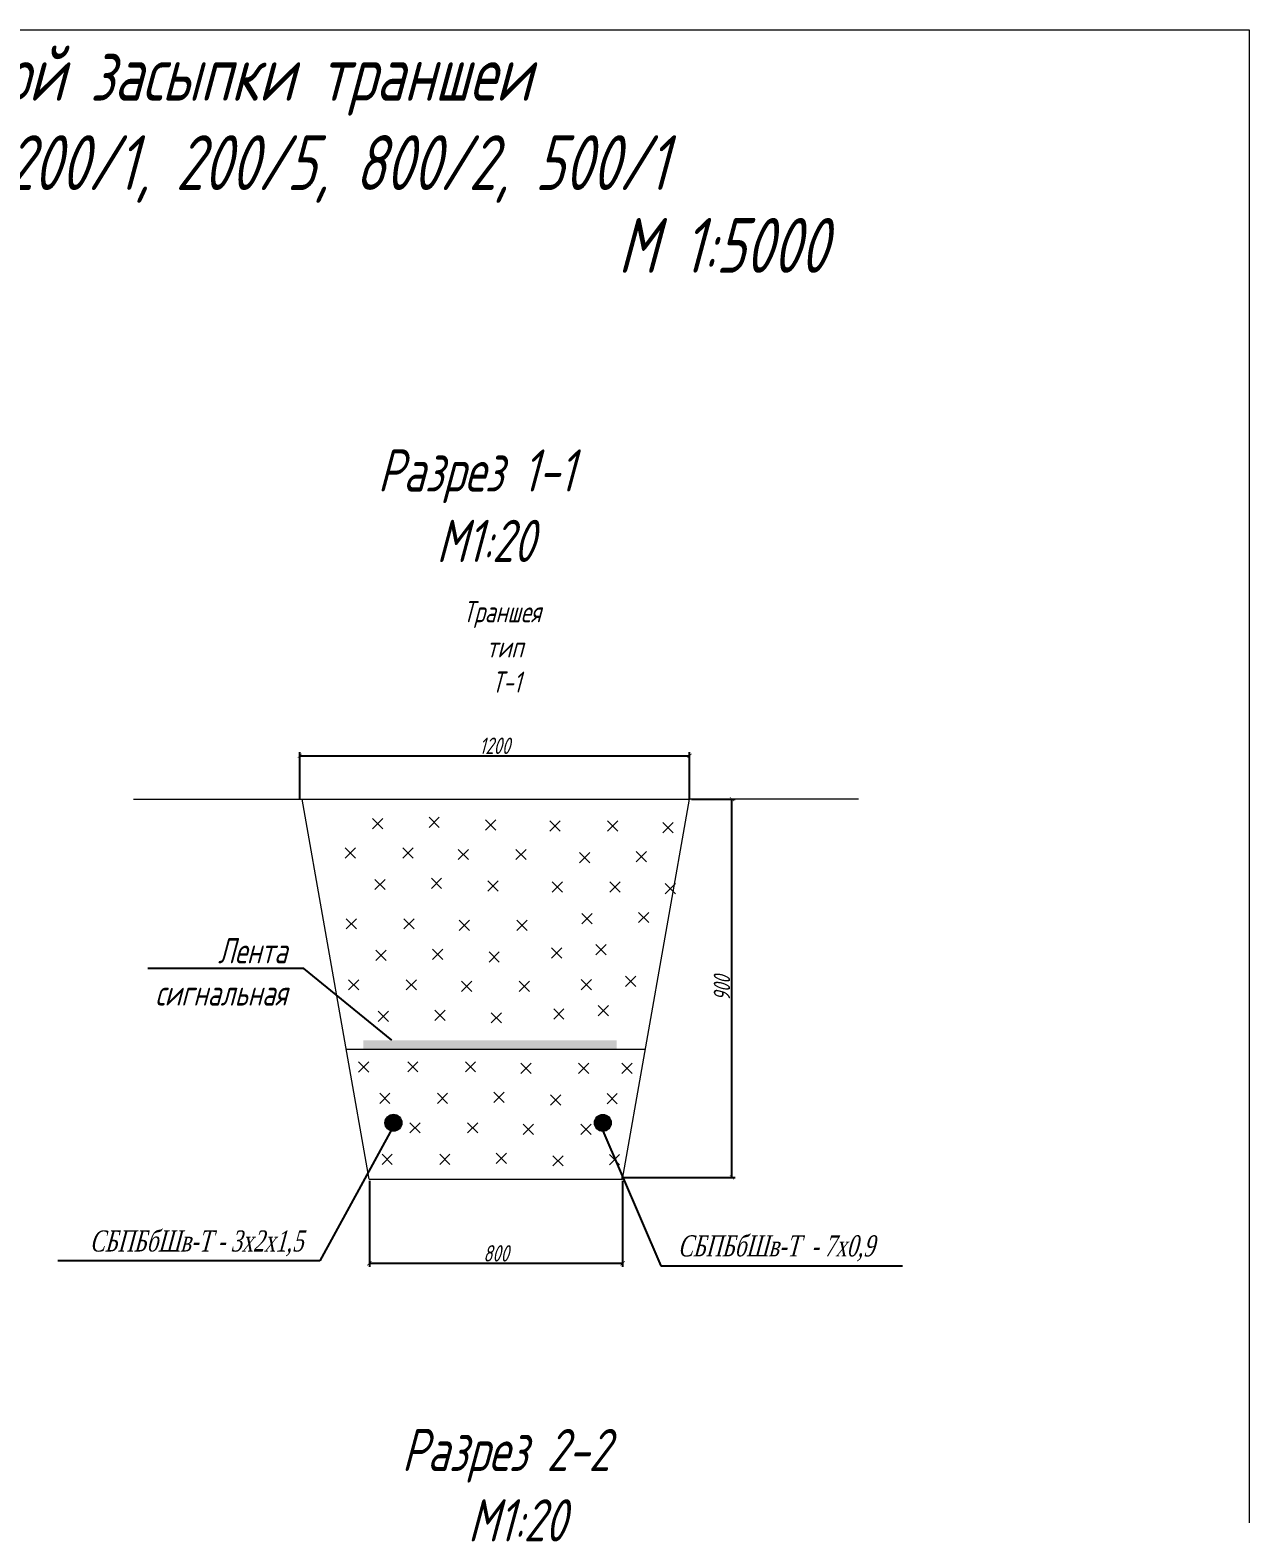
# Model space of a CAD drawing. Header units: millimetres. Extents: x 10081 to 14674, y 790 to 10644.
# Drawn here: x 13668 to 14113, y 1582 to 2123 of the extents above; entities that cross this region are included whole.
import ezdxf
from ezdxf import colors
from ezdxf.entities.mleader import LeaderData, LeaderLine
from ezdxf.enums import TextEntityAlignment as Align
from ezdxf.math import Vec2, Vec3

# ---------------------------------------------------------------- set-up
doc = ezdxf.new("R2010")
doc.units = ezdxf.units.MM
doc.layers.get('Defpoints').update_dxf_attribs({"color": 33})
for name, color, linetype, lineweight in [('Линия выноска', 137, 'Continuous', 20), ('Размерная', 4, 'Continuous', 25), ('Рамка толстая', 7, 'Continuous', 60), ('Строительный', 251, 'Continuous', 13), ('текст', 7, 'Continuous', 25), ('Элемент эл. схем', 7, 'Continuous', 35)]:
    doc.layers.add(name, color=color, linetype=linetype, lineweight=lineweight)
doc.styles.add('Simplex', font='simplex.shx', dxfattribs={"width": 0.7, "oblique": 15})
doc.dimstyles.new('Simplex', dxfattribs={"dimtxt": 2.5, "dimasz": 2.5, "dimexe": 1.25, "dimexo": 0.625, "dimtad": 1, "dimtxsty": 'Simplex', "dimcen": 2.5, "dimclrt": 2, "dimadec": 0, "dimazin": 0, "dimtfac": 1, "dimtmove": 0, "dimatfit": 3, "dimfxl": 1, "dimarcsym": 0})

# ---------------------------------------------------------------- blocks, each defined once
blk = doc.blocks.new('_ArchTick')
at = {"color": 0, "linetype": 'ByBlock', "const_width": 0.15}
blk.add_lwpolyline([(-0.5, -0.5), (0.5, 0.5)], dxfattribs=at)
blk = doc.blocks.new('*D107')
at = {"layer": 'Defpoints', "color": 0, "lineweight": 40, "transparency": 16777216}
for p in [(13909.12, 1842.59), (13924.52, 1842.59), (13883.63, 1704.6)]:
    blk.add_point(p, dxfattribs=at)
at = {"layer": 'Размерная', "color": 0, "lineweight": -2, "transparency": 16777216}
for p, q in [((13909.74, 1842.59), (13925.77, 1842.59)), ((13924.52, 1704.6), (13924.52, 1842.59)), ((13884.25, 1704.6), (13925.77, 1704.6))]:
    blk.add_line(p, q, dxfattribs=at)
at = {"layer": 'Размерная', "color": 0, "lineweight": -2, "transparency": 16777216, "xscale": 1.5, "yscale": 1.5, "zscale": 1.5}
for p, rotation in [((13924.52, 1842.59), 90), ((13924.52, 1704.6), 270)]:
    blk.add_blockref('_ArchTick', p, dxfattribs=dict(at, rotation=rotation))
at = {"layer": 'Размерная', "color": 2, "lineweight": 20, "transparency": 16777216, "insert": (13920.89, 1773.6), "char_height": 2, "attachment_point": 5, "rotation": 90, "style": 'Simplex'}
blk.add_mtext('{\\H3x;\\C256;900}', dxfattribs=at)
blk = doc.blocks.new('*D108')
at = {"layer": 'Defpoints', "color": 0, "lineweight": 40, "transparency": 16777216}
for p in [(13792.28, 1703.99), (13884.68, 1703.99), (13884.68, 1673.24)]:
    blk.add_point(p, dxfattribs=at)
at = {"layer": 'Размерная', "color": 0, "lineweight": -2, "transparency": 16777216}
for p, q in [((13792.28, 1703.37), (13792.28, 1671.99)), ((13884.68, 1703.37), (13884.68, 1671.99)), ((13792.28, 1673.24), (13884.68, 1673.24))]:
    blk.add_line(p, q, dxfattribs=at)
at = {"layer": 'Размерная', "color": 0, "lineweight": -2, "transparency": 16777216, "xscale": 1.5, "yscale": 1.5, "zscale": 1.5, "rotation": 180}
blk.add_blockref('_ArchTick', (13792.28, 1673.24), dxfattribs=at)
at = {"layer": 'Размерная', "color": 0, "lineweight": -2, "transparency": 16777216, "xscale": 1.5, "yscale": 1.5, "zscale": 1.5}
blk.add_blockref('_ArchTick', (13884.68, 1673.24), dxfattribs=at)
at = {"layer": 'Размерная', "color": 2, "lineweight": 20, "transparency": 16777216, "insert": (13838.48, 1676.87), "char_height": 2, "attachment_point": 5, "style": 'Simplex'}
blk.add_mtext('{\\H3x;\\C256;800}', dxfattribs=at)
blk = doc.blocks.new('_None')
blk = doc.blocks.new('*D114')
at = {"layer": 'Defpoints', "color": 0, "lineweight": 40, "transparency": 16777216}
for p in [(13909.09, 1858.4), (13766.89, 1841.72), (13909.09, 1841.71)]:
    blk.add_point(p, dxfattribs=at)
at = {"layer": 'Размерная', "color": 0, "lineweight": -2, "transparency": 16777216}
for p, q in [((13766.89, 1842.35), (13766.89, 1859.65)), ((13766.89, 1858.4), (13909.09, 1858.4)), ((13909.09, 1842.33), (13909.09, 1859.65))]:
    blk.add_line(p, q, dxfattribs=at)
at = {"layer": 'Размерная', "color": 0, "lineweight": -2, "transparency": 16777216, "xscale": 1.5, "yscale": 1.5, "zscale": 1.5, "rotation": 180}
blk.add_blockref('_ArchTick', (13766.89, 1858.4), dxfattribs=at)
at = {"layer": 'Размерная', "color": 0, "lineweight": -2, "transparency": 16777216, "xscale": 1.5, "yscale": 1.5, "zscale": 1.5}
blk.add_blockref('_ArchTick', (13909.09, 1858.4), dxfattribs=at)
at = {"layer": 'Размерная', "color": 2, "lineweight": 20, "transparency": 16777216, "insert": (13837.99, 1862.03), "char_height": 2, "attachment_point": 5, "style": 'Simplex'}
blk.add_mtext('{\\H3x;\\C256;1200}', dxfattribs=at)

msp = doc.modelspace()

# ---------------------------------------------------------------- hatches: boundary and pattern name
at = {"layer": 'Элемент эл. схем', "lineweight": 20, "true_color": 0x000000}
for points in [[(13882.47091, 1751.51733), (13882.47091, 1754.59733), (13790.07091, 1754.59733), (13790.07091, 1751.51733)], [(13804.14448, 1724.51122, 1), (13797.98448, 1724.51122, 1)], [(13880.51937, 1724.46132, 1), (13874.35937, 1724.46132, 1)]]:
    msp.add_hatch(color=18, dxfattribs=at).paths.add_polyline_path(points)

# ---------------------------------------------------------------- linework, layer by layer
at = {"layer": 'Рамка толстая', "color": 18, "lineweight": 20, "true_color": 0x000000}
for p, q in [((13144.63392, 2123.26936), (14113.25892, 2123.26936)), ((14113.25892, 2123.26936), (14113.25892, 790.14436))]:
    msp.add_line(p, q, dxfattribs=at)
at = {"layer": 'Строительный', "color": 18, "lineweight": 20, "true_color": 0x000000}
for p, q in [((13793.43679, 1835.53436), (13797.1788, 1831.79235)), ((13797.1788, 1835.53436), (13793.43679, 1831.79235)), ((13814.06671, 1835.93835), (13817.80872, 1832.19634)), ((13817.80872, 1835.93835), (13814.06671, 1832.19634)), ((13834.69169, 1834.97755), (13838.4337, 1831.23554)), ((13838.4337, 1834.97755), (13834.69169, 1831.23554)), ((13858.14006, 1834.6004), (13861.88207, 1830.85839)), ((13861.88207, 1834.6004), (13858.14006, 1830.85839)), ((13879.17452, 1834.6004), (13882.91653, 1830.85839)), ((13882.91653, 1834.6004), (13879.17452, 1830.85839)), ((13899.39497, 1834.04359), (13903.13698, 1830.30158)), ((13903.13698, 1834.04359), (13899.39497, 1830.30158)), ((13783.43407, 1824.79449), (13787.17607, 1821.05248)), ((13787.17607, 1824.79449), (13783.43407, 1821.05248)), ((13804.46852, 1824.79449), (13808.21053, 1821.05248)), ((13808.21053, 1824.79449), (13804.46852, 1821.05248)), ((13824.68897, 1824.23768), (13828.43098, 1820.49567)), ((13828.43098, 1824.23768), (13824.68897, 1820.49567)), ((13845.72342, 1824.23768), (13849.46543, 1820.49567)), ((13849.46543, 1824.23768), (13845.72342, 1820.49567)), ((13868.97116, 1823.09884), (13872.71317, 1819.35683)), ((13872.71317, 1823.09884), (13868.97116, 1819.35683)), ((13889.60108, 1823.50283), (13893.34309, 1819.76082)), ((13893.34309, 1823.50283), (13889.60108, 1819.76082)), ((13794.26516, 1813.29293), (13798.00717, 1809.55092)), ((13798.00717, 1813.29293), (13794.26516, 1809.55092)), ((13814.89508, 1813.69692), (13818.63709, 1809.95491)), ((13818.63709, 1813.69692), (13814.89508, 1809.95491)), ((13835.52006, 1812.73612), (13839.26207, 1808.99411)), ((13839.26207, 1812.73612), (13835.52006, 1808.99411)), ((13858.96844, 1812.35897), (13862.71045, 1808.61696)), ((13862.71045, 1812.35897), (13858.96844, 1808.61696)), ((13880.00289, 1812.35897), (13883.7449, 1808.61696)), ((13883.7449, 1812.35897), (13880.00289, 1808.61696)), ((13900.22334, 1811.80216), (13903.96535, 1808.06015)), ((13903.96535, 1811.80216), (13900.22334, 1808.06015)), ((13783.85075, 1798.95198), (13787.59276, 1795.20997)), ((13787.59276, 1798.95198), (13783.85075, 1795.20997)), ((13804.88521, 1798.95198), (13808.62721, 1795.20997)), ((13808.62721, 1798.95198), (13804.88521, 1795.20997)), ((13825.10565, 1798.39517), (13828.84766, 1794.65316)), ((13828.84766, 1798.39517), (13825.10565, 1794.65316)), ((13846.14011, 1798.39517), (13849.88212, 1794.65316)), ((13849.88212, 1798.39517), (13846.14011, 1794.65316)), ((13869.79953, 1800.85741), (13873.54154, 1797.1154)), ((13873.54154, 1800.85741), (13869.79953, 1797.1154)), ((13890.42946, 1801.2614), (13894.17146, 1797.51939)), ((13894.17146, 1801.2614), (13890.42946, 1797.51939)), ((13794.68185, 1787.45042), (13798.42386, 1783.70841)), ((13798.42386, 1787.45042), (13794.68185, 1783.70841)), ((13815.31177, 1787.85441), (13819.05378, 1784.1124)), ((13819.05378, 1787.85441), (13815.31177, 1784.1124)), ((13835.93675, 1786.89361), (13839.67876, 1783.1516)), ((13839.67876, 1786.89361), (13835.93675, 1783.1516)), ((13858.70671, 1788.28106), (13862.44872, 1784.53905)), ((13862.44872, 1788.28106), (13858.70671, 1784.53905)), ((13874.92949, 1789.52743), (13878.6715, 1785.78542)), ((13878.6715, 1789.52743), (13874.92949, 1785.78542)), ((13784.67912, 1776.71055), (13788.42113, 1772.96854)), ((13788.42113, 1776.71055), (13784.67912, 1772.96854)), ((13805.71358, 1776.71055), (13809.45559, 1772.96854)), ((13809.45559, 1776.71055), (13805.71358, 1772.96854)), ((13825.93402, 1776.15374), (13829.67603, 1772.41173)), ((13829.67603, 1776.15374), (13825.93402, 1772.41173)), ((13846.96848, 1776.15374), (13850.71049, 1772.41173)), ((13850.71049, 1776.15374), (13846.96848, 1772.41173)), ((13869.53781, 1776.7795), (13873.27982, 1773.03749)), ((13873.27982, 1776.7795), (13869.53781, 1773.03749)), ((13885.76059, 1778.02587), (13889.5026, 1774.28386)), ((13889.5026, 1778.02587), (13885.76059, 1774.28386)), ((13795.51022, 1765.20899), (13799.25223, 1761.46698)), ((13799.25223, 1765.20899), (13795.51022, 1761.46698)), ((13816.14014, 1765.61298), (13819.88215, 1761.87097)), ((13819.88215, 1765.61298), (13816.14014, 1761.87097)), ((13836.76512, 1764.65218), (13840.50713, 1760.91017)), ((13840.50713, 1764.65218), (13836.76512, 1760.91017)), ((13859.53508, 1766.03963), (13863.27709, 1762.29762)), ((13863.27709, 1766.03963), (13859.53508, 1762.29762)), ((13875.75786, 1767.286), (13879.49987, 1763.54399)), ((13879.49987, 1767.286), (13875.75786, 1763.54399)), ((13788.32466, 1746.7672), (13792.06667, 1743.02519)), ((13792.06667, 1746.7672), (13788.32466, 1743.02519)), ((13806.27802, 1746.78476), (13810.02003, 1743.04275)), ((13810.02003, 1746.78476), (13806.27802, 1743.04275)), ((13827.31248, 1746.78476), (13831.05449, 1743.04275)), ((13831.05449, 1746.78476), (13827.31248, 1743.04275)), ((13847.53293, 1746.22795), (13851.27493, 1742.48595)), ((13851.27493, 1746.22795), (13847.53293, 1742.48595)), ((13868.56738, 1746.22795), (13872.30939, 1742.48595)), ((13872.30939, 1746.22795), (13868.56738, 1742.48595)), ((13884.42473, 1746.25119), (13888.16674, 1742.50918)), ((13888.16674, 1746.25119), (13884.42473, 1742.50918)), ((13796.07466, 1735.2832), (13799.81667, 1731.54119)), ((13799.81667, 1735.2832), (13796.07466, 1731.54119)), ((13817.10912, 1735.2832), (13820.85113, 1731.54119)), ((13820.85113, 1735.2832), (13817.10912, 1731.54119)), ((13837.73904, 1735.68719), (13841.48105, 1731.94518)), ((13841.48105, 1735.68719), (13837.73904, 1731.94518)), ((13858.36402, 1734.72639), (13862.10603, 1730.98439)), ((13862.10603, 1734.72639), (13858.36402, 1730.98439)), ((13878.99394, 1735.13039), (13882.73595, 1731.38838)), ((13882.73595, 1735.13039), (13878.99394, 1731.38838)), ((13807.1064, 1724.54333), (13810.84841, 1720.80132)), ((13810.84841, 1724.54333), (13807.1064, 1720.80132)), ((13828.14085, 1724.54333), (13831.88286, 1720.80132)), ((13831.88286, 1724.54333), (13828.14085, 1720.80132)), ((13848.3613, 1723.98652), (13852.10331, 1720.24451)), ((13852.10331, 1723.98652), (13848.3613, 1720.24451)), ((13869.39575, 1723.98652), (13873.13776, 1720.24451)), ((13873.13776, 1723.98652), (13869.39575, 1720.24451)), ((13796.90304, 1713.04177), (13800.64505, 1709.29976)), ((13800.64505, 1713.04177), (13796.90304, 1709.29976)), ((13817.93749, 1713.04177), (13821.6795, 1709.29976)), ((13821.6795, 1713.04177), (13817.93749, 1709.29976)), ((13838.56741, 1713.44576), (13842.30942, 1709.70375)), ((13842.30942, 1713.44576), (13838.56741, 1709.70375)), ((13859.1924, 1712.48496), (13862.9344, 1708.74296)), ((13862.9344, 1712.48496), (13859.1924, 1708.74296)), ((13879.82232, 1712.88896), (13883.56433, 1709.14695)), ((13883.56433, 1712.88896), (13879.82232, 1709.14695))]:
    msp.add_line(p, q, dxfattribs=at)
at = {"layer": 'Элемент эл. схем', "color": 18, "lineweight": 20, "true_color": 0x000000}
for p, q in [((13706.23824, 1842.59211), (13909.11608, 1842.59211)), ((13792.27716, 1703.99211), (13767.83824, 1842.59211)), ((13884.67716, 1703.99211), (13909.11608, 1842.59211)), ((13970.71608, 1842.59211), (13909.11608, 1842.59211)), ((13783.99215, 1751.41773), (13893.0099, 1751.3885)), ((13792.27716, 1703.99211), (13884.67716, 1703.99211))]:
    msp.add_line(p, q, dxfattribs=at)
for centre in [(13801.06448, 1724.51122), (13877.43937, 1724.46132)]:
    msp.add_circle(centre, 3.08, dxfattribs=at)

# ---------------------------------------------------------------- texts
at = {"layer": 'текст', "color": 18, "lineweight": 20, "true_color": 0x000000, "style": 'Simplex', "oblique": 15, "width": 0.7}
for s, p in [('Исполнительная схема обратной засыпки траншеи', (13617.09001, 2097.33926)), (' от зд. 1172/8 к зд.200/1, 200/5, 800/2, 500/1', (13689.69123, 2064.76769)), ('М 1:5000', (13921.09211, 2034.58217))]:
    msp.add_text(s, height=20, dxfattribs=at).set_placement(p, align=Align.CENTER)
at = {"layer": 'текст', "color": 18, "lineweight": 20, "true_color": 0x000000, "attachment_point": 1, "style": 'Simplex'}
for s, width, insert, char_height in [('\\pi36.468;Разрез 1-1\\P\\pi57.908;М1:20', 162.276621, (13758.831, 1970.15127), 15.4), ('\\pi-3.6664;Траншея\\P\\pi4.951;тип \\P\\pi6.8981;Т-1', 25.8694283, (13830.09403, 1914.78504), 7.7), ('\\pi29.625;Разрез 2-2\\P\\pi53.751;М1:20', 153.9629771, (13774.46586, 1612.84621), 15.4)]:
    msp.add_mtext_dynamic_manual_height_columns(s, width=width, gutter_width=12.5, heights=[0], dxfattribs=dict(at, insert=insert, char_height=char_height))

# ---------------------------------------------------------------- dimensions: what is measured, and where the dimension line sits
at = {"layer": 'Размерная', "color": 18, "lineweight": 20, "true_color": 0x000000}
for base, p1, p2, text, override, picture, middle in [((13909.0937, 1858.40471), (13766.89295, 1841.72367), (13909.0937, 1841.70587), '{\\H3x;\\C256;1200}', {"dimtxt": 2, "dimasz": 1.5, "dimlfac": 20, "dimrnd": 1, "dimtxsty": 'Simplex', "dimblk1": 'ArchTick', "dimblk2": 'ArchTick', "dimsah": 1}, '*D114', (13837.99332, 1862.02971)), ((13884.67716, 1673.24472), (13792.27716, 1703.99211), (13884.67716, 1703.99211), '{\\H3x;\\C256;800}', {"dimtxt": 2, "dimasz": 1.5, "dimlfac": 20, "dimrnd": 1, "dimblk1": 'ArchTick', "dimblk2": 'ArchTick', "dimsah": 1}, '*D108', (13838.47716, 1676.86972))]:
    dim = msp.add_linear_dim(base=base, p1=p1, p2=p2, text=text, dimstyle='Simplex', override=override, dxfattribs=at)
    dim.commit()
    dim.dimension.update_dxf_attribs({"geometry": picture, "text_midpoint": middle})
dim = msp.add_linear_dim(base=(13924.51608, 1842.59211), p1=(13883.62634, 1704.59907), p2=(13909.11608, 1842.59211), angle=90, text='{\\H3x;\\C256;900}', dimstyle='Simplex', override={"dimtxt": 2, "dimasz": 1.5, "dimlfac": 20, "dimrnd": 1, "dimtxsty": 'Simplex', "dimblk1": 'ArchTick', "dimblk2": 'ArchTick', "dimsah": 1}, dxfattribs=at)
dim.commit()
dim.dimension.update_dxf_attribs({"geometry": '*D107', "text_midpoint": (13920.89108, 1773.59559)})

# ---------------------------------------------------------------- leaders
at = {"layer": 'Линия выноска', "color": 18, "lineweight": 20, "true_color": 0x000000}
ml = msp.add_multileader_mtext('Standard', dxfattribs=at)
ml.set_content('{\\C256;\\c0;Лента\\Pсигнальная}', color=2, style='Simplex')
ml.set_leader_properties()
ml.set_arrow_properties(name='NONE')
ml.build(insert=Vec2(0, 0))
ml.multileader.update_dxf_attribs({"text_left_attachment_type": 6, "text_right_attachment_type": 6, "dogleg_length": 0, "arrow_head_size": 12.32})
ctx = ml.context
ctx.base_point, ctx.char_height, ctx.arrow_head_size, ctx.landing_gap_size, ctx.plane_origin = Vec3(13701.21428, 1780.82181), 9.24, 12.32, 6.16, Vec3(13457.77564, 1726.36543)
ctx.left_attachment, ctx.right_attachment, ctx.text_align_type = 6, 6, 2
notes = []
notes.append((ctx, [(1, (1, 1, 0), (13768.42315, 1780.82181), (-1, 0), 0, [(0, [(13800.42794, 1754.59733)], 0, [])])]))
ctx.mtext.insert, ctx.mtext.alignment, ctx.mtext.flow_direction = Vec3(13762.26315, 1791.90981), 3, 5
ml = msp.add_multileader_mtext('Standard', dxfattribs=at)
ml.set_content('{\\fTimes New Roman|b0|i0|c204|p18;\\H0.83333x;\\C256;\\c0;СБПБбШв-Т - 3х2х1,5}', color=2, style='Simplex')
ml.set_leader_properties()
ml.set_arrow_properties(name='NONE')
ml.build(insert=Vec2(0, 0))
ml.multileader.update_dxf_attribs({"text_left_attachment_type": 6, "text_right_attachment_type": 6, "dogleg_length": 0, "arrow_head_size": 12.32})
ctx = ml.context
ctx.base_point, ctx.char_height, ctx.arrow_head_size, ctx.landing_gap_size, ctx.plane_origin = Vec3(13684.5358, 1674.11172), 9.24, 12.32, 6.16, Vec3(13536.26577, 1618.47066)
ctx.left_attachment, ctx.right_attachment, ctx.text_align_type = 6, 6, 2
notes.append((ctx, [(1, (1, 1, 0), (13774.24371, 1674.11172), (-1, 0), 0, [(0, [(13800.66452, 1722.41317)], 0, [])])]))
ctx.mtext.insert, ctx.mtext.alignment, ctx.mtext.flow_direction = Vec3(13768.08371, 1685.2448), 3, 5
ml = msp.add_multileader_mtext('Standard', dxfattribs=at)
ml.set_content('{\\fTimes New Roman|b0|i0|c204|p18;\\H0.83333x;\\C256;\\c0;СБПБбШв-Т  - 7х0,9}', color=2, style='Simplex')
ml.set_leader_properties()
ml.set_arrow_properties(name='NONE')
ml.build(insert=Vec2(0, 0))
ml.multileader.update_dxf_attribs({"text_left_attachment_type": 6, "text_right_attachment_type": 6, "dogleg_length": 0, "arrow_head_size": 12.32})
ctx = ml.context
ctx.base_point, ctx.char_height, ctx.arrow_head_size, ctx.landing_gap_size, ctx.plane_origin = Vec3(13898.63667, 1672.32917), 9.24, 12.32, 6.16, Vec3(13612.64066, 1618.42075)
ctx.left_attachment, ctx.right_attachment = 6, 6
notes.append((ctx, [(0, (1, 1, 0), (13898.63667, 1672.32917), (1, 0), 0, [(0, [(13877.03941, 1722.36326)], 0, [])])]))
ctx.mtext.insert, ctx.mtext.flow_direction = Vec3(13904.79667, 1683.46224), 5
for ctx, leaders in notes:
    for number, flags, end, landing, length, lines in leaders:
        leader = LeaderData()
        leader.index, (leader.has_last_leader_line, leader.has_dogleg_vector, leader.attachment_direction) = number, flags
        leader.last_leader_point, leader.dogleg_vector, leader.dogleg_length = Vec3(end), Vec3(landing), length
        for number, points, colour, breaks in lines:
            line = LeaderLine()
            line.index, line.vertices, line.color, line.breaks = number, Vec3.list(points), colors.encode_raw_color(colour), breaks
            leader.lines.append(line)
        ctx.leaders.append(leader)

doc.saveas('drawing.dxf')
